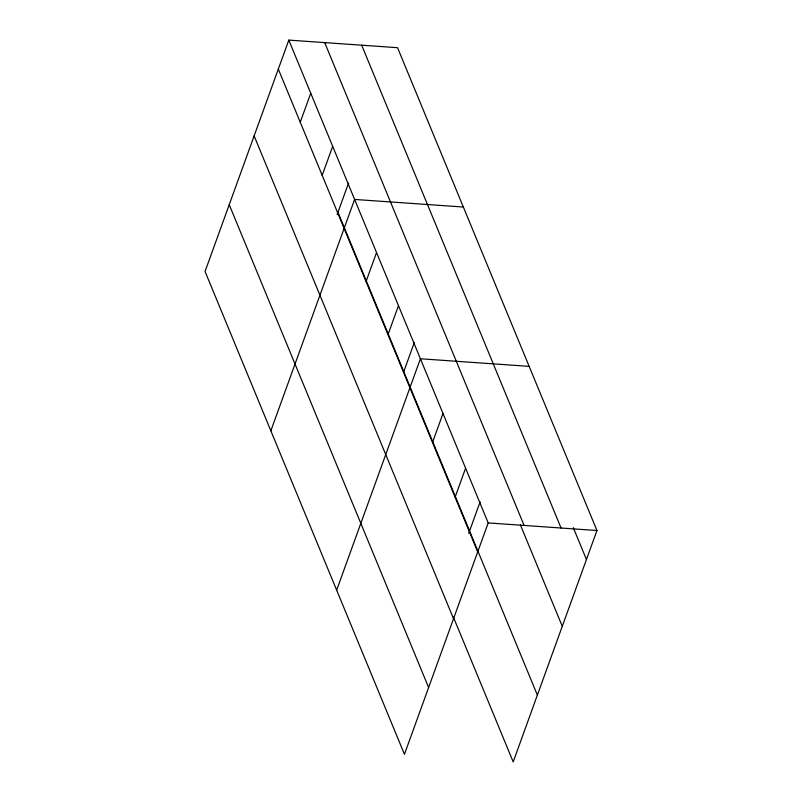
<?xml version="1.0" encoding="UTF-8"?>
<svg xmlns="http://www.w3.org/2000/svg" width="802" height="802" viewBox="0 0 802 802"><rect width="100%" height="100%" fill="white"/><g stroke="black" fill="none" stroke-linecap="round" stroke-linejoin="round"><path stroke-width="1.2" d="M288.81 40.1L205.051 271.477L404.449 754.301L488.197 522.924L288.81 40.1L397.551 47.699L596.949 530.523L513.19 761.9L453.401 617.119M300.249 122.215L310.745 93.212M322.173 175.327L332.68 146.325M337.121 214.635L348.529 183.137M270.855 430.804L354.604 199.437L463.355 207.026M366.043 281.542L376.539 252.54M387.978 334.655L398.474 305.652M403.777 371.627L414.323 342.464M336.65 590.142L420.408 358.765L529.15 366.364M432.509 442.483L443.005 413.481M455.105 497.21L465.601 468.208M468.729 533.3L480.127 501.801M488.197 522.924L596.949 530.523M573.27 527.606L586.452 559.525M361.672 45.193L561.059 528.017M324.7 42.606L524.087 525.43M520.378 524.849L562.272 626.312M337.973 212.289L537.37 695.113M278.314 69.102L477.701 551.926M254.134 135.889L453.531 618.713M229.232 204.69L428.619 687.514"/></g></svg>
